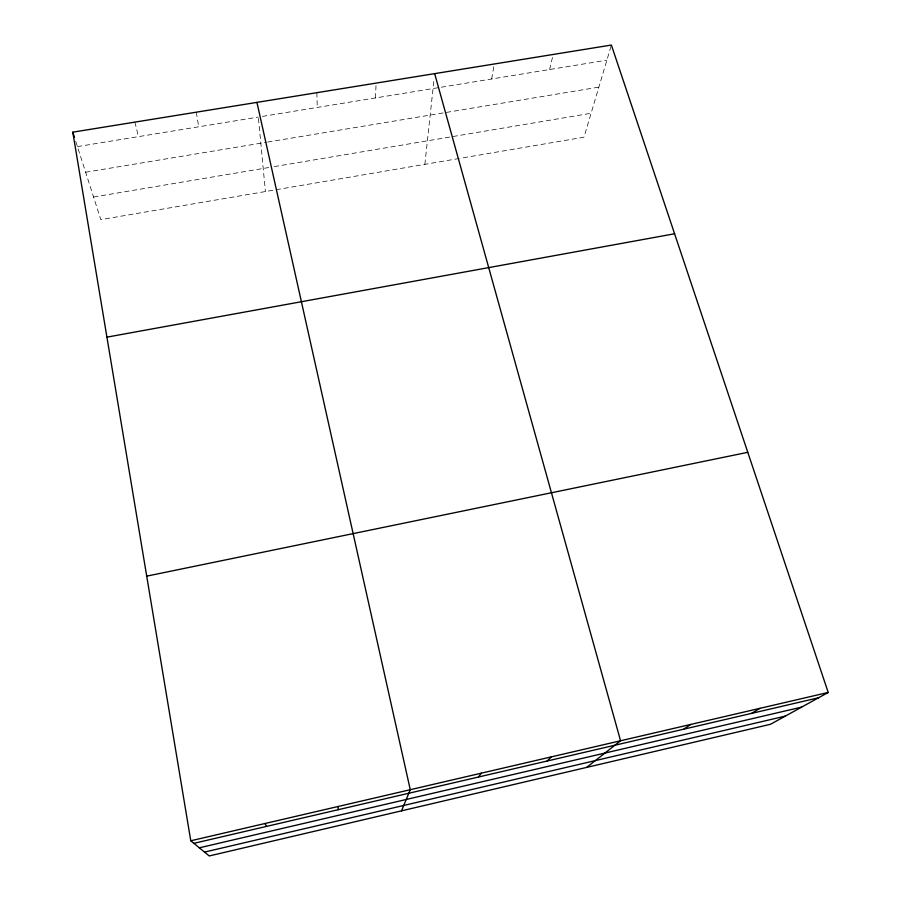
<?xml version="1.0" encoding="UTF-8"?>
<svg xmlns="http://www.w3.org/2000/svg" width="901" height="901" viewBox="0 0 901 901"><rect width="100%" height="100%" fill="white"/><g stroke="black" fill="none" stroke-linecap="round" stroke-linejoin="round"><path stroke-width="0.68" stroke-dasharray="4.5 3.38" d="M375.469 97.95L376.1 83.106M424.855 164.342L434.068 79.063M491.664 78.984L494.266 63.994M549.61 69.523L553.169 54.465M611.002 46.311L583.994 137.189L460.602 158.238M459.228 158.475L100.811 219.641L75.312 140.038M93.569 197.026L268.746 167.53M274.287 166.606L591.101 113.267M85.629 172.237L266.245 142.29M267.608 142.065L598.872 87.127M77.418 146.593L258.328 117.074M262.439 116.398L606.88 60.176M134.913 122.119L138.427 136.637M196.283 112.197L198.727 126.793M258.463 118.448L265.412 191.553M316.87 92.69L317.242 107.456"/><path stroke-width="1.35" d="M401.508 810.844L410.27 789.704L256.931 102.387M478.454 777.022L481.359 773.159M547.144 761.007L551.446 756.851M586.697 767.393L620.564 740.768L434.654 73.634M683.735 729.179L690.763 724.438M751.625 713.367L759.971 708.332M828.21 692.452L770.49 724.28L209.235 855.95L190.775 840.779L72.79 132.165L611.385 45.05L828.21 692.452L190.775 840.779M199.324 847.818L801.563 707.139M204.538 852.087L785.255 716.137M193.873 843.336L818.57 697.768M146.717 576.144L747.785 452.313M106.926 337.143L674.59 233.764M264.995 823.514L266.527 826.397M72.79 132.165L74.479 137.414M338.157 806.485L338.168 809.706"/></g></svg>
